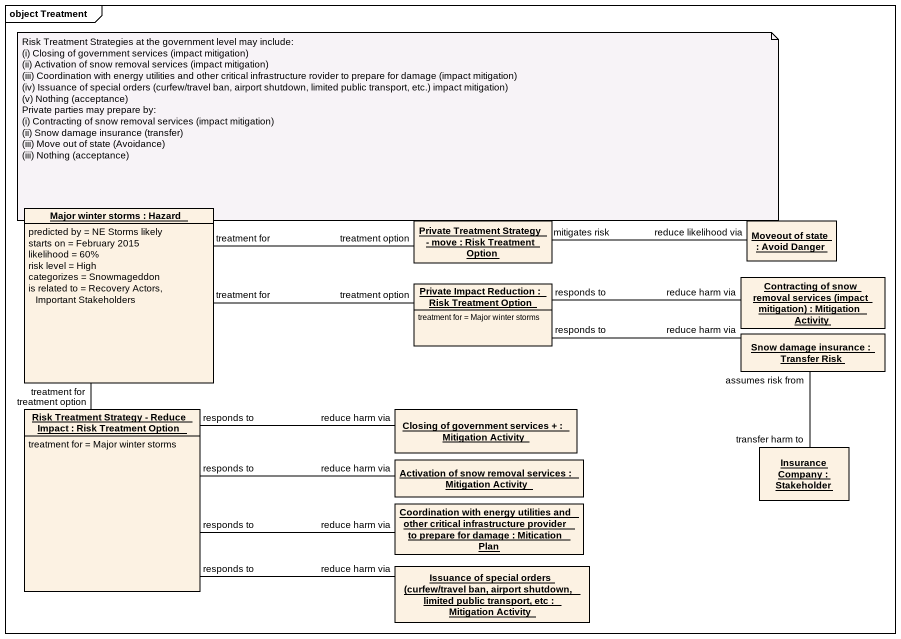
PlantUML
@startuml
mainframe object Treatment
hide circle
hide empty members
object "Major winter storms : Hazard" as Major_winter_storms {
  predicted by = NE Storms likely
  starts on = February 2015
  likelihood = 60%
  risk level = High
  categorizes = Snowmageddon
  is related to = Recovery Actors, Important Stakeholders
}
object "Private Treatment Strategy - move : Risk Treatment Option" as Private_Treatment_Strategy
object "Moveout of state : Avoid Danger" as Moveout_of_state
object "Private Impact Reduction : Risk Treatment Option" as Private_Impact_Reduction {
  treatment for = Major winter storms
}
object "Contracting of snow removal services (impact mitigation) : Mitigation Activity" as Contracting_of_snow_removal
object "Snow damage insurance : Transfer Risk" as Snow_damage_insurance
object "Risk Treatment Strategy - Reduce Impact : Risk Treatment Option" as Risk_Treatment_Strategy {
  treatment for = Major winter storms
}
object "Closing of government services + : Mitigation Activity" as Closing_of_government
object "Activation of snow removal services : Mitigation Activity" as Activation_of_snow_removal
object "Insurance Company : Stakeholder" as Insurance_Company
object "Coordination with energy utilities and other critical infrastructure provider to prepare for damage : Mitication Plan" as Coordination_with_energy
object "Issuance of special orders (curfew/travel ban, airport shutdown, limited public transport, etc : Mitigation Activity" as Issuance_of_special_orders
Major_winter_storms -right- Private_Treatment_Strategy : treatment for\ntreatment option
Major_winter_storms -right- Private_Impact_Reduction : treatment for\ntreatment option
Major_winter_storms -- Risk_Treatment_Strategy : treatment for\ntreatment option
Private_Treatment_Strategy -right- Moveout_of_state : mitigates risk\nreduce likelihood via
Private_Impact_Reduction -right- Contracting_of_snow_removal : responds to\nreduce harm via
Private_Impact_Reduction -right- Snow_damage_insurance : responds to\nreduce harm via
Snow_damage_insurance -- Insurance_Company : assumes risk from\ntransfer harm to
Risk_Treatment_Strategy -right- Closing_of_government : responds to\nreduce harm via
Risk_Treatment_Strategy -right- Activation_of_snow_removal : responds to\nreduce harm via
Risk_Treatment_Strategy -right- Coordination_with_energy : responds to\nreduce harm via
Risk_Treatment_Strategy -right- Issuance_of_special_orders : responds to\nreduce harm via
note as N1
  Risk Treatment Strategies at the government level may include:
  (i) Closing of government services (impact mitigation)
  (ii) Activation of snow removal services (impact mitigation)
  (iii) Coordination with energy utilities and other critical infrastructure rovider to prepare for damage (impact mitigation)
  (iv) Issuance of special orders (curfew/travel ban, airport shutdown, limited public transport, etc.) impact mitigation)
  (v) Nothing (acceptance)
  Private parties may prepare by:
  (i) Contracting of snow removal services (impact mitigation)
  (ii) Snow damage insurance (transfer)
  (iii) Move out of state (Avoidance)
  (iii) Nothing (acceptance)
end note
@enduml
